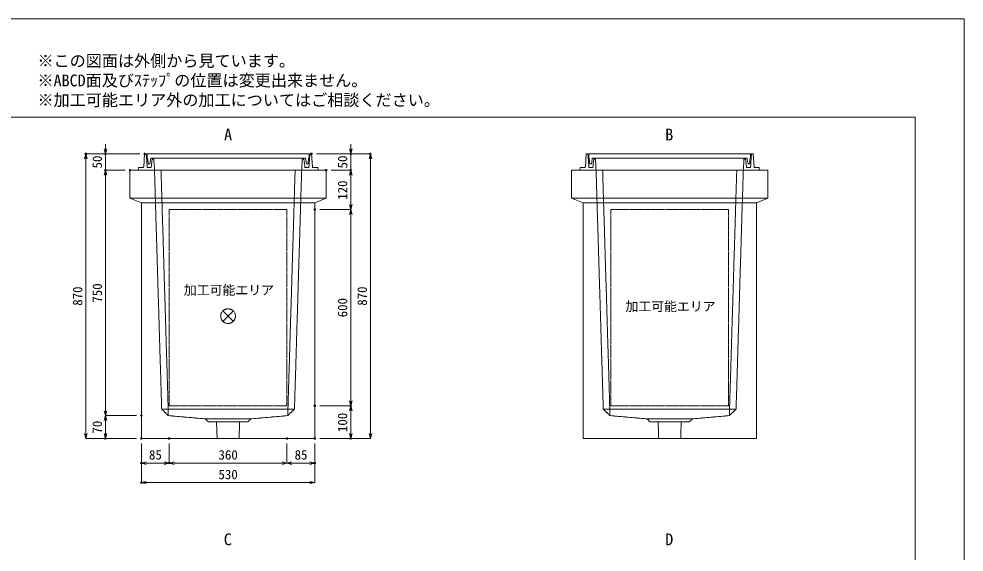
# Model space of a CAD drawing. Units: millimetres, scale not verified. Extents: x -2228 to 2228, y -1575 to 1575.
# Drawn here: x -662 to 2228, y -55 to 1575 of the extents above; entities that cross this region are included whole.
import ezdxf
from ezdxf.enums import TextEntityAlignment as Align

# ---------------------------------------------------------------- set-up
doc = ezdxf.new("R2010")
doc.units = ezdxf.units.MM
doc.header["$LTSCALE"] = 10
doc.header["$PDMODE"] = 32
doc.header["$PDSIZE"] = 5
doc.linetypes.add('LONG_DASHED1', pattern=[7, 6, -1])
doc.linetypes.add('LONG_DOUBLE_CHAIN', pattern=[21.8, 18, -1, 0.6, -0.6, 0.6, -1])
for name, color, linetype, lineweight in [('0-0_D-TTL', 7, 'Continuous', 9), ('0-1_Defpoints', 7, 'Continuous', 9), ('0-3_D-TTL-TXT', 7, 'Continuous', 9), ('0-4_D-STR-TXT', 7, 'Continuous', 9), ('0-5_D-STR-DIM', 3, 'Continuous', 9), ('0-6_0', 7, 'Continuous', 9), ('0-7_D-STR', 7, 'LONG_DASHED1', 9), ('0-9_D-STR-STR5', 1, 'LONG_DOUBLE_CHAIN', 9), ('0-A_D-STR-STR4', 134, 'LONG_DASHED1', 9)]:
    doc.layers.add(name, color=color, linetype=linetype, lineweight=lineweight)
doc.styles.add('ＭＳ ゴシック', font='')
doc.styles.get('ＭＳ ゴシック').set_extended_font_data('MS Gothic')

# ---------------------------------------------------------------- blocks, each defined once
blk = doc.blocks.new('A$C4DE05FD1')
at = {"layer": '0-0_D-TTL', "color": 134}
for p, q in [((2000, 38000), (57400, 38000)), ((57400, 38000), (57400, 2000))]:
    blk.add_line(p, q, dxfattribs=at)
at = {"layer": '0-1_Defpoints', "color": 134}
for p, q in [((0, 42000), (59400, 42000)), ((59400, 42000), (59400, 0))]:
    blk.add_line(p, q, dxfattribs=at)
at = {"layer": '0-3_D-TTL-TXT', "style": 'ＭＳ ゴシック'}
for s, p in [('※この図面は外側から見ています。', (21630.5, 39907.8)), ('※ABCD面及びｽﾃｯﾌﾟの位置は変更出来ません。', (21630.5, 39107.8)), ('※加工可能エリア外の加工についてはご相談ください。', (21630.5, 38307.8))]:
    blk.add_text(s, height=481.1, dxfattribs=at).set_placement(p, align=Align.BOTTOM_LEFT)
blk = doc.blocks.new('_Open30')
at = {"layer": '0-6_0'}
blk.add_line((0, 0), (-10, 0), dxfattribs=at)
blk.add_lwpolyline([(-10, 2.679), (0, 0), (-10, -2.679)], dxfattribs=at)
blk = doc.blocks.new('A$C31CA379A')
at = {"layer": '0-4_D-STR-TXT', "style": 'ＭＳ ゴシック'}
for s, p in [('A', (-162.9, -1095.3)), ('B', (17819.3, -1095.3)), ('C', (-175.7, -17595.3)), ('D', (17819.3, -17595.3))]:
    blk.add_text(s, height=481.1, dxfattribs=at).set_placement(p, align=Align.BOTTOM_LEFT)
blk = doc.blocks.new('A$C33DE20F7')
at = {"layer": '0-7_D-STR', "linetype": 'Continuous'}
for p, q in [((-3000, 0), (3000, 0)), ((-3000, -850), (-3000, 0)), ((3000, -850), (3000, 0)), ((-2650, -1000), (-3000, -850)), ((3000, -850), (-3000, -850)), ((2650, -1000), (3000, -850)), ((-2650, -8200), (-2650, -1000)), ((-2650, -1000), (2650, -1000)), ((2650, -8200), (2650, -1000)), ((2650, -8200), (-2650, -8200))]:
    blk.add_line(p, q, dxfattribs=at)
at = {"layer": '0-7_D-STR'}
for p, q in [((-2250, 0), (-2030, -7300)), ((-2050, 0), (-1830, -7300)), ((2050, 0), (1830, -7300)), ((2250, 0), (2030, -7300)), ((-1830, -7500), (-2030, -7300)), ((2030, -7300), (-2030, -7300)), ((-1830, -7500), (-1830, -7300)), ((-1830, -7500), (-700, -7600)), ((1830, -7500), (700, -7600)), ((1830, -7500), (2030, -7300)), ((1830, -7500), (1830, -7300)), ((-600, -7690), (-700, -7600)), ((700, -7600), (-700, -7600)), ((600, -7690), (-600, -7690)), ((-336.2, -8200), (-352.5, -7690)), ((336.2, -8200), (352.5, -7690)), ((600, -7690), (700, -7600))]:
    blk.add_line(p, q, dxfattribs=at)
at = {"layer": '0-9_D-STR-STR5'}
for points in [[(1800, -1200), (-1800, -1200), (-1800, -7200)], [(1800, -1200), (1800, -7200), (-1800, -7200)]]:
    blk.add_lwpolyline(points, dxfattribs=at)
blk = doc.blocks.new('A$C32744497')
at = {"layer": '0-A_D-STR-STR4', "linetype": 'Continuous'}
for p, q in [((-2550, 500), (-2577.8, 98.6)), ((-2500, 500), (-2550, 500)), ((-2475, 500), (2475, 500)), ((-2740, 80), (-2750, 0)), ((2750, 0), (-2750, 0)), ((-2597.8, 80), (-2740, 80)), ((2597.8, 80), (2740, 80)), ((2740, 80), (2750, 0))]:
    blk.add_line(p, q, dxfattribs=at)
at = {"layer": '0-A_D-STR-STR4'}
for p, q in [((-2471.3, 98.6), (-2500, 500)), ((-2475, 500), (-2475, 370)), ((-2475, 370), (-2469.2, 370)), ((-2459.2, 360.9), (-2445, 200)), ((-2395, 200), (-2365, 370)), ((-2320, 340), (-2348, 97.7)), ((-2270, 340), (-2320, 340)), ((-2250, 0), (-2270, 340)), ((2471.3, 98.6), (2500, 500)), ((-2367.8, 80), (-2451.4, 80)), ((-2445, 200), (-2395, 200)), ((2367.8, 80), (2451.4, 80))]:
    blk.add_line(p, q, dxfattribs=at)
for points in [[(2459.2, 360.9), (2445, 200), (2395, 200), (2365, 370), (-2365, 370)], [(2250, 0), (2270, 340), (2320, 340), (2348, 97.7)], [(2475, 500), (2475, 370), (2469.2, 370)]]:
    blk.add_lwpolyline(points, dxfattribs=at)
at = {"layer": '0-A_D-STR-STR4', "linetype": 'Continuous'}
blk.add_lwpolyline([(2500, 500), (2550, 500), (2577.8, 98.6)], dxfattribs=at)
at = {"layer": '0-A_D-STR-STR4'}
for centre, radius, start, end in [((-2469.2, 360), 10, 5.04245, 90), ((2469.2, 360), 10, 90, 174.95755), ((-2451.4, 100), 20, 184.08562, 270), ((-2367.8, 100), 20, 270, 353.41806), ((2367.8, 100), 20, 186.58194, 270), ((2451.4, 100), 20, 270, 355.91438)]:
    blk.add_arc(centre, radius, start, end, dxfattribs=at)
at = {"layer": '0-A_D-STR-STR4', "linetype": 'Continuous'}
for centre, start, end in [((-2597.8, 100), 270, 356.0372), ((2597.8, 100), 183.9628, 270)]:
    blk.add_arc(centre, 20, start, end, dxfattribs=at)
blk = doc.blocks.new('A$C1C640AAB')
at = {"layer": '0-9_D-STR-STR5'}
for p, q in [((-159.1, -159.1), (159.1, 159.1)), ((-159.1, 159.1), (159.1, -159.1))]:
    blk.add_line(p, q, dxfattribs=at)
blk.add_circle((0, 0), 225, dxfattribs=at)
blk = doc.blocks.new('A$Cfbc99240')
at = {"layer": '0-7_D-STR'}
blk.add_blockref('A$C33DE20F7', (0, 0), dxfattribs=at)
at = {"layer": '0-9_D-STR-STR5'}
blk.add_blockref('A$C1C640AAB', (0, -4460), dxfattribs=at)

msp = doc.modelspace()

# ---------------------------------------------------------------- linework, layer by layer
at = {"layer": '0-1_Defpoints'}
for p in [(-457.5, 1162.5), (-397.5, 1162.5), (-277.5, 1162.5), (232.5, 1162.5), (352.5, 1162.5), (412.5, 1162.5), (-397.5, 1112.5), (-322.5, 1112.5), (277.5, 1112.5), (352.5, 1112.5), (242.5, 992.5), (242.5, 392.5), (352.5, 392.5), (-287.5, 362.5), (-397.5, 292.5), (-287.5, 292.5), (-287.5, 292.5), (-202.5, 292.5), (157.5, 292.5), (242.5, 292.5), (242.5, 292.5), (352.5, 292.5), (-287.5, 217.5), (-202.5, 217.5), (242.5, 217.5), (-287.5, 157.5)]:
    msp.add_point(p, dxfattribs=at)
at = {"layer": '0-5_D-STR-DIM'}
for p, q in [((-397.5, 1177.5), (-397.5, 1192.5)), ((352.5, 1177.5), (352.5, 1192.5)), ((-292.5, 1162.5), (-457.5, 1162.5)), ((-292.5, 1162.5), (-397.5, 1162.5)), ((-397.5, 1112.5), (-397.5, 1162.5)), ((247.5, 1162.5), (352.5, 1162.5)), ((247.5, 1162.5), (412.5, 1162.5)), ((352.5, 1112.5), (352.5, 1162.5)), ((-457.5, 307.5), (-457.5, 1147.5)), ((412.5, 307.5), (412.5, 1147.5)), ((-337.5, 1112.5), (-397.5, 1112.5)), ((-337.5, 1112.5), (-397.5, 1112.5)), ((292.5, 1112.5), (352.5, 1112.5)), ((292.5, 1112.5), (352.5, 1112.5)), ((-397.5, 1097.5), (-397.5, 1082.5)), ((-397.5, 377.5), (-397.5, 1097.5)), ((352.5, 1097.5), (352.5, 1082.5)), ((352.5, 1007.5), (352.5, 1097.5)), ((257.5, 992.5), (352.5, 992.5)), ((257.5, 992.5), (352.5, 992.5)), ((352.5, 977.5), (352.5, 407.5)), ((257.5, 392.5), (352.5, 392.5)), ((257.5, 392.5), (352.5, 392.5)), ((352.5, 377.5), (352.5, 307.5)), ((-302.5, 362.5), (-397.5, 362.5)), ((-302.5, 362.5), (-397.5, 362.5)), ((-397.5, 347.5), (-397.5, 307.5)), ((-302.5, 292.5), (-457.5, 292.5)), ((-302.5, 292.5), (-397.5, 292.5)), ((257.5, 292.5), (352.5, 292.5)), ((257.5, 292.5), (412.5, 292.5)), ((-287.5, 277.5), (-287.5, 157.5)), ((-287.5, 277.5), (-287.5, 217.5)), ((-202.5, 277.5), (-202.5, 217.5)), ((-202.5, 277.5), (-202.5, 217.5)), ((157.5, 277.5), (157.5, 217.5)), ((157.5, 277.5), (157.5, 217.5)), ((242.5, 277.5), (242.5, 217.5)), ((242.5, 277.5), (242.5, 157.5)), ((-217.5, 217.5), (-272.5, 217.5)), ((142.5, 217.5), (-187.5, 217.5)), ((172.5, 217.5), (227.5, 217.5)), ((227.5, 157.5), (-272.5, 157.5))]:
    msp.add_line(p, q, dxfattribs=at)

# ---------------------------------------------------------------- block references
at = {"layer": '0-0_D-TTL', "xscale": 0.075, "yscale": 0.075}
msp.add_blockref('A$C4DE05FD1', (-2227.5, -1575), dxfattribs=at)
at = {"layer": '0-4_D-STR-TXT', "xscale": 0.075, "yscale": 0.075}
msp.add_blockref('A$C31CA379A', (-22.5, 1275), dxfattribs=at)
at = {"layer": '0-5_D-STR-DIM', "xscale": 1.5, "yscale": 1.5}
for p, rotation in [((-457.5, 1162.5), 90), ((-397.5, 1162.5), 270), ((352.5, 1162.5), 270), ((412.5, 1162.5), 90), ((-397.5, 1112.5), 90), ((-397.5, 1112.5), 90), ((352.5, 1112.5), 90), ((352.5, 1112.5), 90), ((352.5, 992.5), 270), ((352.5, 992.5), 90), ((352.5, 392.5), 270), ((-397.5, 362.5), 270), ((352.5, 392.5), 90), ((-397.5, 362.5), 90), ((-457.5, 292.5), 270), ((-397.5, 292.5), 270), ((352.5, 292.5), 270), ((412.5, 292.5), 270), ((-287.5, 217.5), 180), ((-202.5, 217.5), 180), ((157.5, 217.5), 180), ((-287.5, 157.5), 180)]:
    msp.add_blockref('_Open30', p, dxfattribs=dict(at, rotation=rotation))
for p in [(-202.5, 217.5), (157.5, 217.5), (242.5, 217.5), (242.5, 157.5)]:
    msp.add_blockref('_Open30', p, dxfattribs=at)
at = {"layer": '0-7_D-STR', "xscale": 0.1, "yscale": 0.1}
for name, p in [('A$Cfbc99240', (-22.5, 1112.5)), ('A$C33DE20F7', (1327.5, 1112.5))]:
    msp.add_blockref(name, p, dxfattribs=at)
at = {"layer": '0-A_D-STR-STR4', "xscale": 0.1, "yscale": 0.1}
for p in [(-22.5, 1112.5), (1327.5, 1112.5)]:
    msp.add_blockref('A$C32744497', p, dxfattribs=at)

# ---------------------------------------------------------------- texts
at = {"layer": '0-5_D-STR-DIM', "style": 'ＭＳ ゴシック'}
for s, p in [('50', (-399.45, 1117.93)), ('50', (350.55, 1117.93)), ('120', (350.55, 1022.11)), ('870', (-459.45, 698.18)), ('750', (-399.45, 707.8)), ('870', (410.55, 698.18)), ('600', (350.55, 662.95)), ('100', (350.55, 312.11)), ('70', (-399.45, 307.55))]:
    msp.add_text(s, height=28.89, rotation=90, dxfattribs=at).set_placement(p, align=Align.BOTTOM_LEFT)
for s, p in [('85', (-264.19, 219.45)), ('360', (-51.83, 219.45)), ('85', (180.81, 219.45)), ('530', (-51.83, 159.45))]:
    msp.add_text(s, height=28.89, dxfattribs=at).set_placement(p, align=Align.BOTTOM_LEFT)
at = {"layer": '0-9_D-STR-STR5', "style": 'ＭＳ ゴシック'}
for p in [(-157.84, 723.16), (1192.16, 673.16)]:
    msp.add_text('加工可能エリア', height=28.89, dxfattribs=at).set_placement(p, align=Align.BOTTOM_LEFT)

doc.saveas('drawing.dxf')
